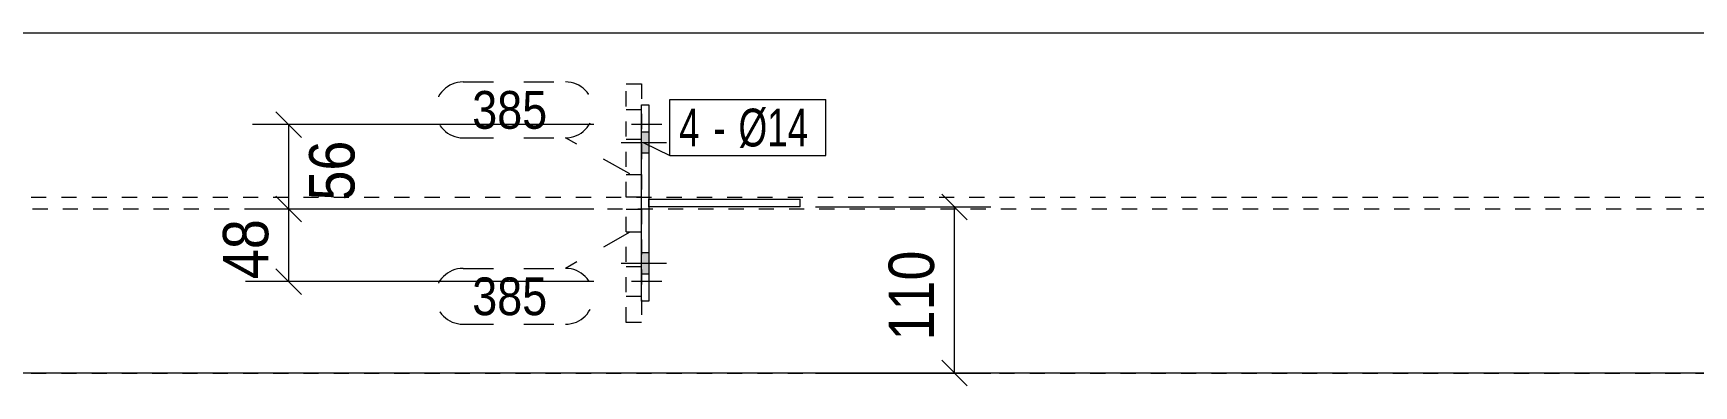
# Model space of a CAD drawing. Header units: millimetres. Extents: x 2 to 1174, y 1 to 825.
# Drawn here: x 899.6 to 1009.4, y 571.4 to 594.7 of the extents above; entities that cross this region are included whole.
import ezdxf

# ---------------------------------------------------------------- set-up
doc = ezdxf.new("R2010")
doc.units = ezdxf.units.MM
for name, pattern in [('XKITLINE00', [0]), ('XKITLINE01', [4, 1, -1, 1, -1]), ('XKITLINE02', [4, 2, -2])]:
    doc.linetypes.add(name, pattern=pattern)
for name, color, linetype, lineweight in [('Bolt', 3, 'Continuous', 0), ('BoltMark', 7, 'Continuous', 0), ('Dimensions', 7, 'Continuous', 0), ('Part', 2, 'Continuous', 0), ('PartMark', 7, 'Continuous', 0)]:
    doc.layers.add(name, color=color, linetype=linetype, lineweight=lineweight)
doc.styles.add('ARIAL', font='ARIAL.TTF')
doc.styles.add('ARIAL_NARROW', font='ARIALN.TTF')

# ---------------------------------------------------------------- blocks, each defined once
blk = doc.blocks.new('*A108')
at = {"layer": 'Part', "color": 2, "linetype": 'XKITLINE00', "lineweight": 0}
for p, q in [((940.31, 583.74), (950.31, 583.74)), ((950.31, 583.24), (940.31, 583.24)), ((950.31, 583.24), (950.31, 583.74))]:
    blk.add_line(p, q, dxfattribs=at)
at = {"layer": 'Part', "color": 7, "linetype": 'XKITLINE01', "lineweight": 0}
blk.add_line((940.31, 583.24), (940.31, 583.74), dxfattribs=at)
blk.add_line((940.31, 583.24), (940.31, 583.74), dxfattribs=at)
blk = doc.blocks.new('*A109')
at = {"layer": 'Part', "color": 2, "linetype": 'XKITLINE00', "lineweight": 0}
for p, q in [((939.81, 589.99), (940.31, 589.99)), ((939.81, 576.99), (939.81, 589.99)), ((940.31, 589.99), (940.31, 576.99)), ((940.31, 576.99), (939.81, 576.99))]:
    blk.add_line(p, q, dxfattribs=at)
blk = doc.blocks.new('*A110')
at = {"layer": 'Part', "color": 7, "linetype": 'XKITLINE01', "lineweight": 0}
for p, q in [((938.81, 583.89), (938.81, 591.39)), ((938.81, 591.39), (939.81, 591.39)), ((939.81, 591.39), (939.81, 583.89)), ((938.81, 585.39), (939.81, 585.39)), ((939.81, 583.89), (938.81, 583.89))]:
    blk.add_line(p, q, dxfattribs=at)
blk = doc.blocks.new('*A111')
at = {"layer": 'Part', "color": 7, "linetype": 'XKITLINE01', "lineweight": 0}
for p, q in [((938.81, 575.59), (938.81, 583.09)), ((938.81, 583.09), (939.81, 583.09)), ((939.81, 583.09), (939.81, 575.59)), ((938.81, 581.59), (939.81, 581.59)), ((939.81, 575.59), (938.81, 575.59))]:
    blk.add_line(p, q, dxfattribs=at)
blk = doc.blocks.new('*A118')
at = {"layer": 'Part', "color": 7, "linetype": 'XKITLINE01', "lineweight": 0}
for p, q in [((687.48, 583.89), (1086.57, 583.89)), ((1086.57, 583.09), (687.48, 583.09))]:
    blk.add_line(p, q, dxfattribs=at)
blk = doc.blocks.new('*A123')
at = {"layer": 'Part', "color": 7, "linetype": 'XKITLINE01', "lineweight": 0}
for p, q in [((1075.27, 594.74), (687.48, 594.74)), ((687.48, 572.24), (1075.27, 572.24))]:
    blk.add_line(p, q, dxfattribs=at)
blk = doc.blocks.new('*A126')
at = {"layer": 'Part', "color": 2, "linetype": 'XKITLINE00', "lineweight": 0}
for p, q in [((1086.57, 594.74), (687.48, 594.74)), ((1086.57, 572.24), (687.48, 572.24))]:
    blk.add_line(p, q, dxfattribs=at)
blk = doc.blocks.new('*A148')
at = {"layer": 'Bolt'}
for points in [[(939.81, 588.19), (940.31, 588.19), (940.31, 586.79), (939.81, 586.79)], [(939.81, 588.19), (940.31, 588.19), (940.31, 586.79), (939.81, 586.79)], [(939.81, 580.19), (940.31, 580.19), (940.31, 578.79), (939.81, 578.79)], [(939.81, 580.19), (940.31, 580.19), (940.31, 578.79), (939.81, 578.79)]]:
    blk.add_hatch(color=3, dxfattribs=at).paths.add_polyline_path(points, flags=17)
at = {"layer": 'Bolt', "color": 3, "linetype": 'XKITLINE00', "lineweight": 0}
for p, q in [((941.47, 587.49), (938.47, 587.49)), ((941.47, 587.49), (938.47, 587.49)), ((940.31, 588.19), (939.81, 588.19)), ((940.31, 588.19), (939.81, 588.19)), ((940.31, 586.79), (939.81, 586.79)), ((940.31, 586.79), (939.81, 586.79)), ((941.47, 579.49), (938.47, 579.49)), ((941.47, 579.49), (938.47, 579.49)), ((940.31, 580.19), (939.81, 580.19)), ((940.31, 580.19), (939.81, 580.19)), ((940.31, 578.79), (939.81, 578.79)), ((940.31, 578.79), (939.81, 578.79))]:
    blk.add_line(p, q, dxfattribs=at)
blk = doc.blocks.new('*A149')
at = {"layer": 'Bolt', "color": 3, "linetype": 'XKITLINE02', "lineweight": 0}
for p, q in [((939.81, 589.67), (938.81, 589.67)), ((941.16, 588.69), (937.66, 588.69)), ((939.81, 587.71), (938.81, 587.71))]:
    blk.add_line(p, q, dxfattribs=at)
blk = doc.blocks.new('*A150')
at = {"layer": 'Bolt', "color": 3, "linetype": 'XKITLINE02', "lineweight": 0}
for p, q in [((939.81, 579.27), (938.81, 579.27)), ((941.16, 578.29), (937.66, 578.29)), ((939.81, 577.31), (938.81, 577.31))]:
    blk.add_line(p, q, dxfattribs=at)
blk = doc.blocks.new('*A323')
at = {"layer": 'Dimensions', "color": 7, "linetype": 'XKITLINE00', "lineweight": 0}
for p, q in [((959.66, 584.09), (961.35, 582.39)), ((951.31, 583.24), (962.9, 583.24)), ((960.5, 572.24), (960.5, 583.24)), ((959.66, 573.09), (961.35, 571.39)), ((951.31, 572.24), (962.9, 572.24))]:
    blk.add_line(p, q, dxfattribs=at)
at = {"layer": 'Dimensions', "color": 3}
for p in [(960.5, 583.24), (960.5, 572.24)]:
    blk.add_point(p, dxfattribs=at)
at = {"layer": 'Dimensions', "color": 3, "style": 'ARIAL', "width": 0.85}
blk.add_text('110', height=3, rotation=90.0002, dxfattribs=at).set_placement((959.15, 574.4))
blk = doc.blocks.new('*A329')
at = {"layer": 'Dimensions', "color": 7, "linetype": 'XKITLINE00', "lineweight": 0}
for p, q in [((915.66, 583.94), (917.35, 582.24)), ((936.66, 583.09), (913.65, 583.09)), ((916.5, 578.29), (916.5, 583.09)), ((915.66, 579.14), (917.35, 577.44)), ((936.66, 578.29), (913.65, 578.29))]:
    blk.add_line(p, q, dxfattribs=at)
at = {"layer": 'Dimensions', "color": 3}
for p in [(916.5, 583.09), (916.5, 578.29)]:
    blk.add_point(p, dxfattribs=at)
at = {"layer": 'Dimensions', "color": 3, "style": 'ARIAL', "width": 0.85}
blk.add_text('48', height=3, rotation=90.0002, dxfattribs=at).set_placement((915.15, 578.46))
blk = doc.blocks.new('*A330')
at = {"layer": 'Dimensions', "color": 7, "linetype": 'XKITLINE00', "lineweight": 0}
for p, q in [((915.66, 589.54), (917.35, 587.84)), ((936.66, 588.69), (914.1, 588.69)), ((916.5, 583.09), (916.5, 588.69)), ((915.66, 583.94), (917.35, 582.24)), ((936.66, 583.09), (914.1, 583.09))]:
    blk.add_line(p, q, dxfattribs=at)
at = {"layer": 'Dimensions', "color": 3}
for p in [(916.5, 588.69), (916.5, 583.09)]:
    blk.add_point(p, dxfattribs=at)
at = {"layer": 'Dimensions', "color": 3, "style": 'ARIAL', "width": 0.85}
blk.add_text('56', height=3, rotation=90.0002, dxfattribs=at).set_placement((920.85, 583.66))
blk = doc.blocks.new('*A336')
at = {"layer": 'BoltMark', "color": 7, "linetype": 'XKITLINE00', "lineweight": 0}
for p, q in [((941.7, 590.34), (951.99, 590.34)), ((941.7, 586.64), (941.7, 590.34)), ((951.99, 586.64), (951.99, 590.34)), ((939.97, 587.49), (941.7, 586.64)), ((941.7, 586.64), (951.99, 586.64))]:
    blk.add_line(p, q, dxfattribs=at)
at = {"layer": 'BoltMark', "color": 3, "style": 'ARIAL_NARROW', "width": 0.85}
for s, p in [('4', (942.3, 587.24)), ('Ø14', (946.23, 587.24)), ('-', (944.57, 587.24))]:
    blk.add_text(s, height=2.5, dxfattribs=at).set_placement(p)
blk = doc.blocks.new('*A350')
at = {"layer": 'PartMark', "color": 7, "linetype": 'XKITLINE02', "lineweight": 0}
for p, q in [((939.04, 581.56), (934.79, 579.17)), ((928.03, 579.17), (934.79, 579.17)), ((928.03, 575.47), (934.79, 575.47))]:
    blk.add_line(p, q, dxfattribs=at)
for centre, start, end in [((928.03, 577.32), 90, 270), ((934.79, 577.32), 270, 90)]:
    blk.add_arc(centre, 1.85, start, end, dxfattribs=at)
at = {"layer": 'PartMark', "color": 3, "style": 'ARIAL', "width": 0.85}
blk.add_text('385', height=2.5, dxfattribs=at).set_placement((928.63, 576.07))
blk = doc.blocks.new('*A351')
at = {"layer": 'PartMark', "color": 7, "linetype": 'XKITLINE02', "lineweight": 0}
for p, q in [((928.03, 591.51), (934.79, 591.51)), ((928.03, 587.81), (934.79, 587.81)), ((939.04, 585.42), (934.79, 587.81))]:
    blk.add_line(p, q, dxfattribs=at)
for centre, start, end in [((928.03, 589.66), 90, 270), ((934.79, 589.66), 270, 90)]:
    blk.add_arc(centre, 1.85, start, end, dxfattribs=at)
at = {"layer": 'PartMark', "color": 3, "style": 'ARIAL', "width": 0.85}
blk.add_text('385', height=2.5, dxfattribs=at).set_placement((928.63, 588.41))

msp = doc.modelspace()

# ---------------------------------------------------------------- block references
at = {"lineweight": 0}
for name in ['*A123', '*A126', '*A351', '*A110', '*A330', '*A149', '*A109', '*A336', '*A148', '*A118', '*A329', '*A323', '*A111', '*A108', '*A350', '*A150']:
    msp.add_blockref(name, (0, 0), dxfattribs=at)

doc.saveas('drawing.dxf')
